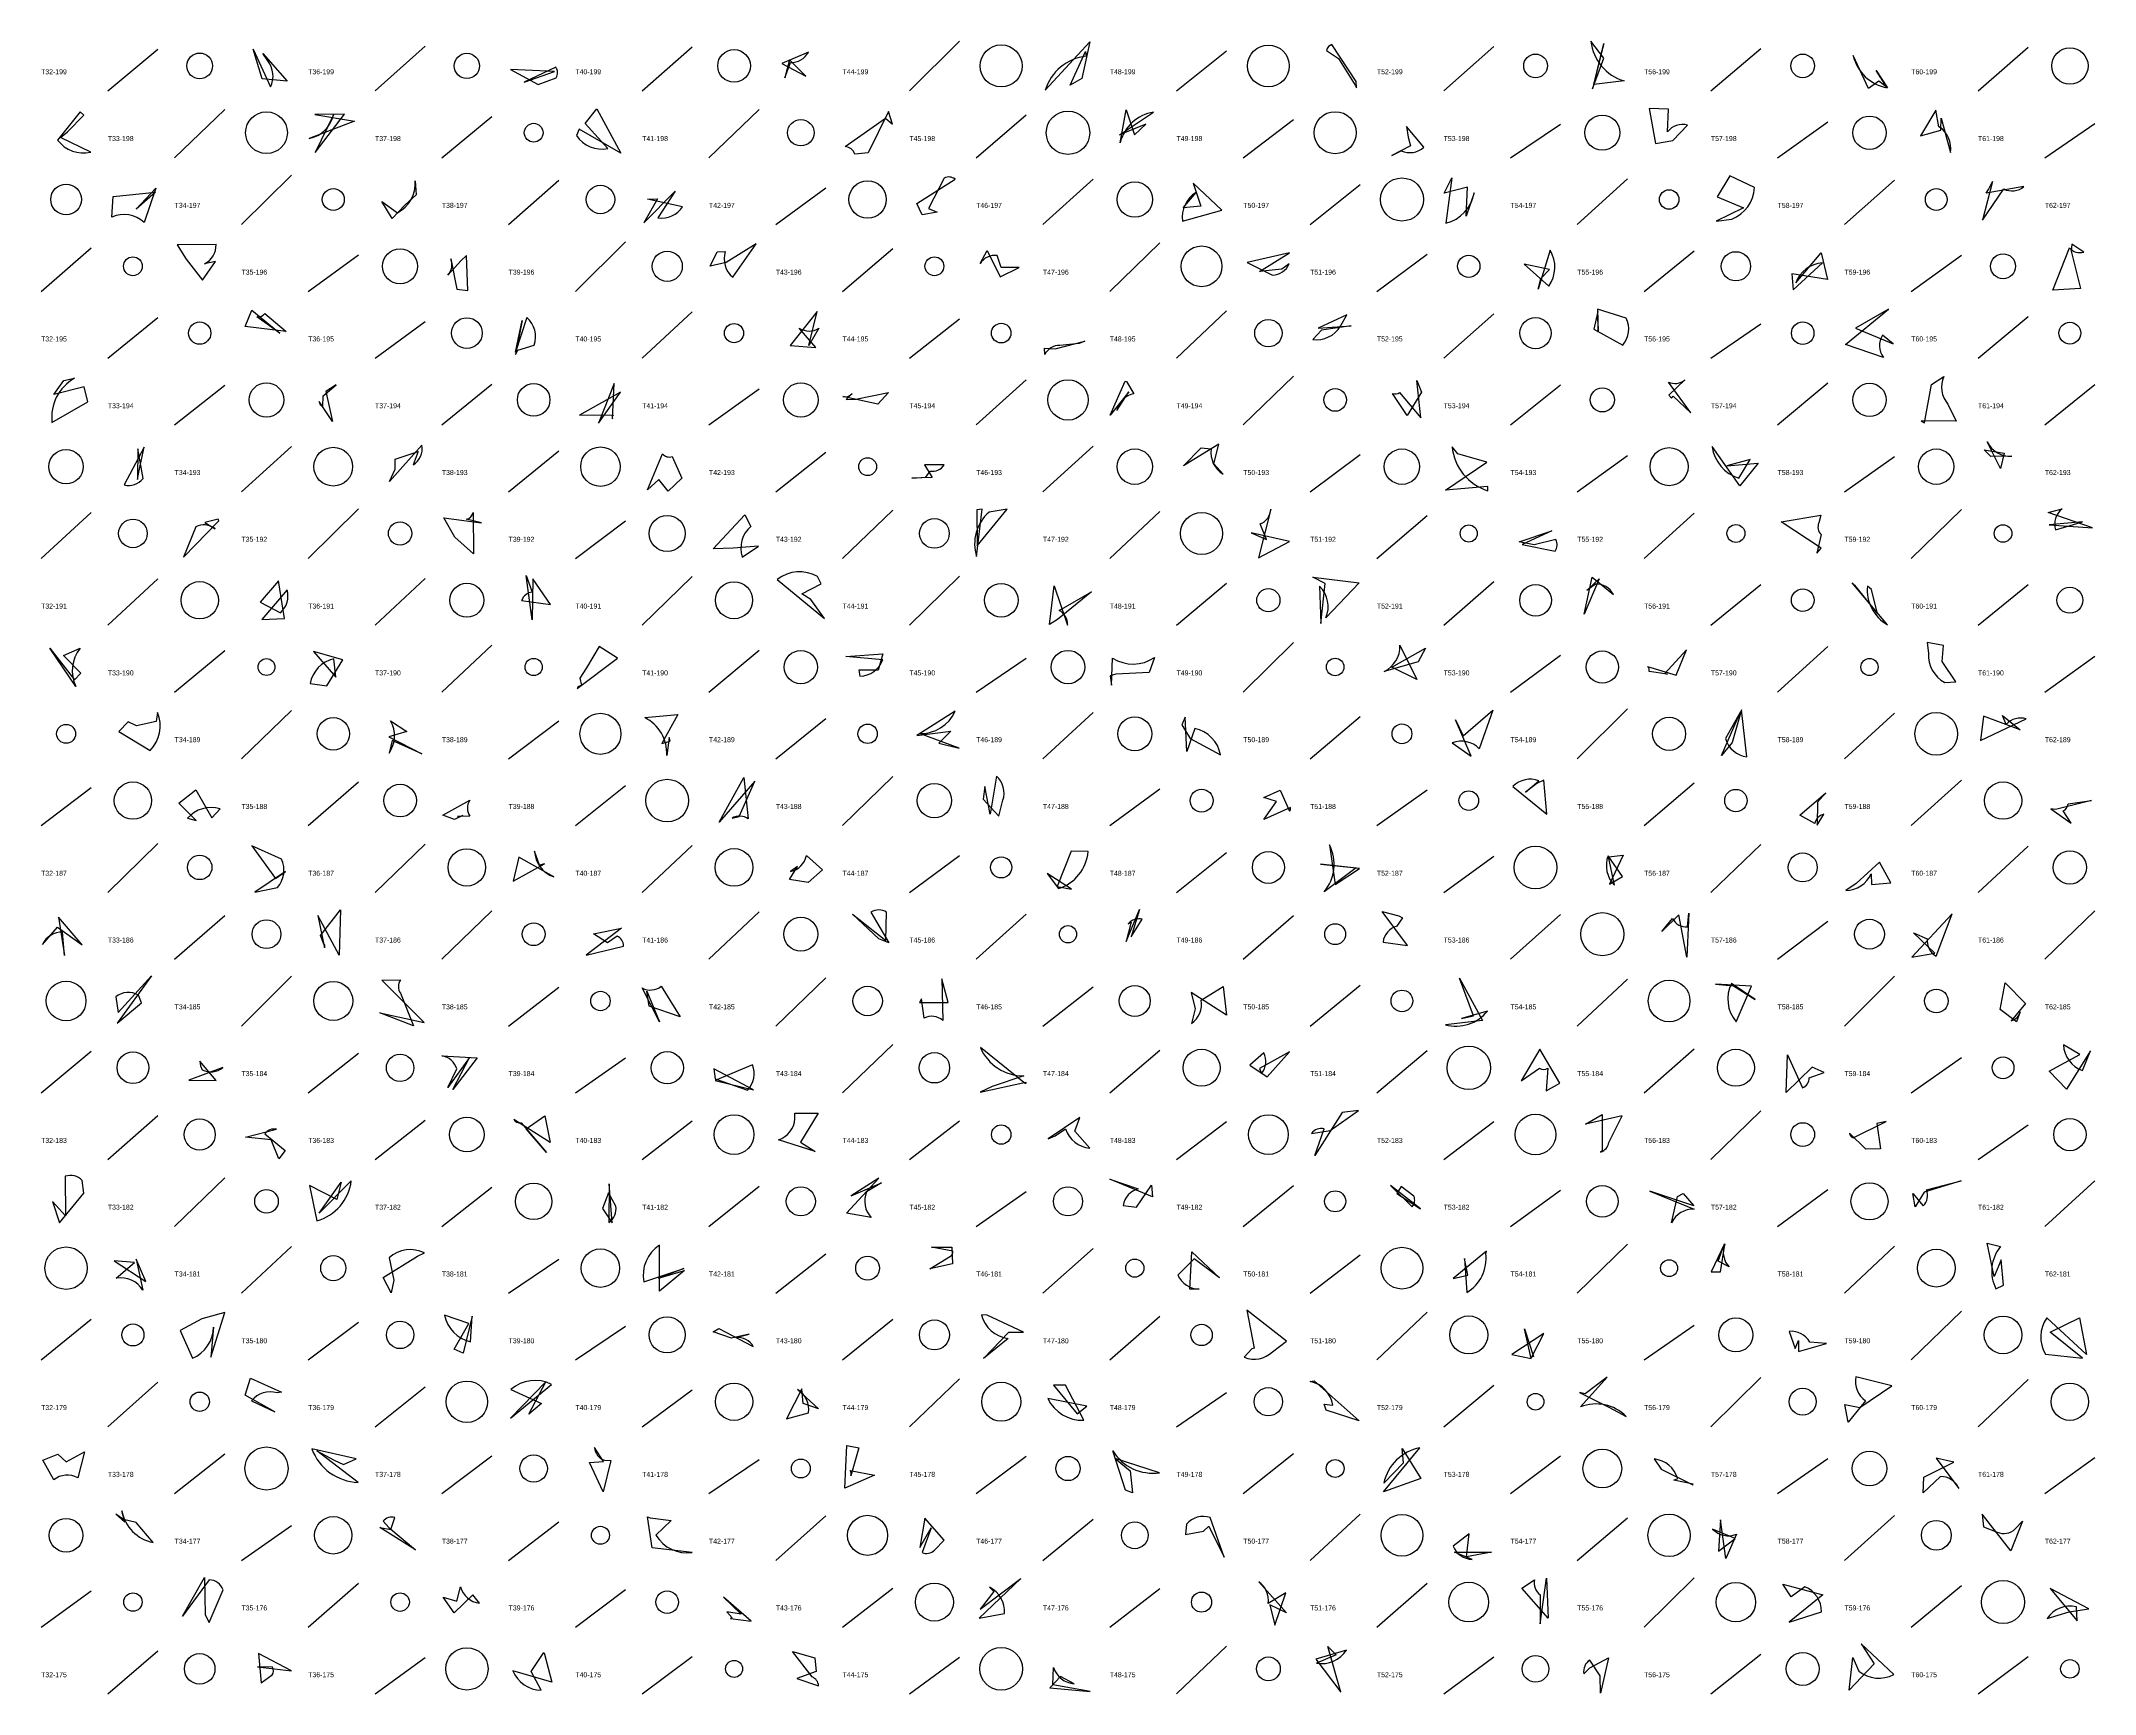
# Model space of a CAD drawing. Header units: millimetres. Extents: x -1 to 9990, y 0 to 15990.
# Drawn here: x 1280 to 2510, y 7000 to 7990 of the extents above; entities that cross this region are included whole.
import ezdxf

# ---------------------------------------------------------------- set-up
doc = ezdxf.new("R2010")
doc.units = ezdxf.units.MM
doc.layers.add('TEXT', color=3, linetype='Continuous')
doc.layers.add('WALL', color=1, linetype='Continuous')

msp = doc.modelspace()

# ---------------------------------------------------------------- linework, layer by layer
for points in [[(1412.5, 7967.2), (1407.1, 7985), (1417.3, 7962.4, 0.3), (1415.7, 7978), (1412.8, 7982.4), (1427.3, 7965.8)], [(1728.3, 7978.6), (1725.5, 7967.8), (1728.8, 7977.1, 0.3), (1739.5, 7983.3), (1723.7, 7976.4), (1738, 7968.9)], [(1896.3, 7963.4), (1905.4, 7983.6), (1905.8, 7980.8, 0.3), (1881.4, 7960.4), (1908.1, 7989.5), (1903.3, 7967.4)], [(2067.8, 7961.8), (2067.5, 7965.6), (2053.1, 7987.8, 0.3), (2049.8, 7984.3), (2056.9, 7979.5), (2067, 7963.5)], [(2209.2, 7961.3), (2215.8, 7979.6), (2208.2, 7989.8, 0.3), (2228, 7966), (2209.9, 7963.9), (2215.9, 7988.4)], [(1561.2, 7972.9), (1577.7, 7963.8), (1588.5, 7967.8, 0.3), (1588.2, 7974.3), (1569.4, 7965.3), (1587.5, 7971.7)], [(2380.5, 7965.9), (2374.5, 7961.4), (2365.2, 7981.3, 0.3), (2385.6, 7961.9), (2378.9, 7972.3), (2385.7, 7961.9)], [(1305.7, 7945.6), (1303.4, 7947.5), (1289.9, 7930.6, 0.3), (1309.7, 7923.4), (1291.6, 7932.2), (1295.8, 7935.5)], [(1444, 7945.9), (1467.7, 7941.9), (1440.6, 7931.6, 0.3), (1455.1, 7945.7), (1444.1, 7923.2), (1461.7, 7946.1)], [(1627.2, 7922.7), (1602.3, 7937.1), (1600.6, 7933.4, 0.3), (1619.5, 7925.5), (1605.8, 7940.5), (1612.9, 7949.3)], [(1787.6, 7947.7), (1775.4, 7922.9), (1767.4, 7922.1, 0.3), (1761.6, 7926.7), (1785.7, 7943.8), (1789.8, 7940.2)], [(1941.6, 7940.2), (1925.8, 7933.8), (1946.2, 7947.3, 0.3), (1926.2, 7928.9), (1929.9, 7948.8), (1934.9, 7933.7)], [(2246.9, 7928.6), (2257.3, 7930.4), (2266, 7939.6, 0.3), (2254, 7935.5), (2254.7, 7949.1), (2243.1, 7949.6)], [(2417.8, 7936.6), (2418, 7943.7), (2423.5, 7923.1, 0.3), (2416.6, 7938.6), (2414.8, 7948.5), (2405.6, 7933.2)], [(2100.1, 7927.2), (2089, 7921.3), (2094.6, 7924.2, 0.3), (2108.1, 7926.3), (2097.8, 7938.7), (2098.7, 7932.3)], [(2299.6, 7890), (2283.2, 7882.1), (2292.5, 7883.3, 0.3), (2306.2, 7902.2), (2291.3, 7909.1), (2283.8, 7896.6)], [(1336.9, 7889.2), (1348.8, 7901.8), (1341.7, 7881.2, 0.3), (1322.4, 7884.5), (1323.1, 7896.9), (1348.6, 7899.4)], [(1490.3, 7883.6), (1484, 7893.9), (1493.4, 7887, 0.3), (1504.1, 7906.1), (1504.7, 7897.8), (1497.8, 7891.6)], [(1641, 7881.1), (1659.7, 7899.9), (1649.4, 7884.1, 0.3), (1664.2, 7890.7), (1643.2, 7895.3), (1649.1, 7895.5)], [(1807.7, 7885.8), (1804.4, 7892.7), (1827.4, 7907.2, 0.3), (1820.9, 7907.8), (1811.5, 7889.7), (1816.7, 7887.4)], [(1974.5, 7891), (1964, 7890), (1971.7, 7899.2, 0.3), (1963.6, 7882), (1987.2, 7888.7), (1969.9, 7904.7)], [(2120.3, 7898.7), (2124.8, 7907.9), (2121.2, 7880.8, 0.3), (2138.3, 7899), (2133.4, 7885.1), (2134.3, 7902.3)], [(2448.6, 7905.7), (2442.7, 7882.6), (2455.4, 7901.3, 0.3), (2467.5, 7902.8), (2444.9, 7898.8), (2446.2, 7900.9)], [(1376.6, 7846.6), (1384.5, 7857.9), (1377.8, 7856.5, 0.3), (1384.8, 7868.1), (1361.5, 7867.9), (1366.9, 7859.3)], [(1534.7, 7861.5), (1531.5, 7858.4), (1523.5, 7849.7, 0.3), (1525.4, 7859.4), (1529, 7841.4), (1535.6, 7840.6)], [(1680.7, 7855), (1684.9, 7863.7), (1689.7, 7863.8, 0.3), (1694.2, 7848.4), (1708.2, 7868.4), (1690.2, 7857.3)], [(1865.7, 7854.3), (1854.9, 7854.3), (1852.5, 7861.4, 0.3), (1842.4, 7856.6), (1846.6, 7864.4), (1854.3, 7848.7)], [(2027.6, 7863.1), (2002.3, 7857.2), (2017.5, 7849.7, 0.3), (2027.4, 7856.5), (2023, 7853.2), (2009.6, 7851.8)], [(2183.3, 7853.1), (2168.2, 7856.2), (2182.9, 7843, 0.3), (2183.7, 7864.7), (2176.5, 7841.3), (2178.1, 7847.6)], [(2328.4, 7850.5), (2329.3, 7841), (2346.8, 7857, 0.3), (2330.8, 7845), (2346.1, 7863), (2349.8, 7847.1)], [(2501.4, 7841.7), (2484.7, 7840.8), (2494.8, 7866.1, 0.3), (2503.3, 7863.5), (2496.1, 7868.2), (2495.7, 7864)], [(1406.3, 7828.7), (1422.9, 7814.9), (1409.3, 7824.7, 0.3), (1414, 7826.8), (1426.7, 7815.9), (1402.3, 7819)], [(1564.2, 7802.1), (1565.5, 7804.8), (1575.3, 7807.8, 0.3), (1571, 7824.3), (1564.1, 7803.6), (1568.1, 7822.6)], [(1728.6, 7807.6), (1743.9, 7806.4), (1734.1, 7818, 0.3), (1745.8, 7817.9), (1739.7, 7807.6), (1744.8, 7828)], [(2064.6, 7819.3), (2046.9, 7816.7), (2041.6, 7811.2, 0.3), (2058.2, 7819.1), (2062, 7825.9), (2044.8, 7818)], [(2212.4, 7827.9), (2209.9, 7817.3), (2227.2, 7807.8, 0.3), (2229.3, 7823.9), (2212.1, 7829.4), (2212.5, 7815.5)], [(2366.6, 7818), (2389.1, 7808.6), (2382.7, 7813.8, 0.3), (2383.3, 7800.4), (2360.7, 7808.1), (2386.4, 7829.3)], [(1905, 7810.2), (1901.6, 7808.7), (1890.1, 7807.6, 0.3), (1881.1, 7802.1), (1881, 7805.9), (1887.3, 7805.6)], [(1287.6, 7778.3), (1293.7, 7786.7), (1300.1, 7788, 0.3), (1286.5, 7761.4), (1308.1, 7773.8), (1305.8, 7782.9)], [(1929.3, 7786.2), (1930, 7786), (1934.5, 7778.7, 0.3), (1924.2, 7768.6), (1931.5, 7779.9), (1920.2, 7765.8)], [(2106.8, 7779.7), (2098.2, 7765.6), (2089.4, 7778.9, 0.3), (2093.6, 7779.5), (2106.3, 7764.3), (2104, 7786.6)], [(2257.4, 7777.2), (2268, 7767.2), (2254.6, 7785.7, 0.3), (2264.4, 7787), (2254.9, 7777.8), (2256.5, 7776)], [(2408, 7761.3), (2412.1, 7784.3), (2419.5, 7789, 0.3), (2422, 7772.5), (2427, 7762.3), (2406, 7762.5)], [(1450.5, 7780.1), (1454.6, 7762), (1446.6, 7774.1, 0.3), (1448.7, 7771.1), (1449, 7777.5), (1456.7, 7784.1)], [(1627.1, 7779.6), (1602.4, 7765.9), (1622.6, 7766, 0.3), (1622.2, 7763.7), (1623.2, 7784.9), (1613.8, 7761)], [(1787.5, 7779.4), (1781.1, 7772.4), (1760.1, 7777, 0.3), (1765.8, 7778.8), (1762.2, 7775.2), (1767.9, 7775.4)], [(2455.7, 7743.1), (2453.5, 7734), (2445.5, 7749.8, 0.3), (2460.2, 7741.3), (2447.6, 7741.1), (2443.6, 7745)], [(1338.7, 7732.8), (1341.7, 7746.7), (1329.7, 7724.1, 0.3), (1341.1, 7727.9), (1337.9, 7745.6), (1337.8, 7727.4)], [(1492, 7739.5), (1505.9, 7744), (1502.9, 7736, 0.3), (1508.1, 7747.8), (1488.6, 7726.2), (1492, 7733.5)], [(1650, 7727.4), (1643.2, 7721.2), (1652.1, 7742.7, 0.3), (1658, 7741), (1663.7, 7728.2), (1655.5, 7720.3)], [(1964.2, 7735.5), (1974.7, 7746.2), (1980.7, 7745.6, 0.3), (1987.9, 7730.5), (1982.4, 7736.6), (1985.3, 7748.5)], [(2145.8, 7737.7), (2128.5, 7742.6), (2125, 7746.9, 0.3), (2146.4, 7720.6), (2146.4, 7723.2), (2121.1, 7721)], [(2308.4, 7737.1), (2297.4, 7723.5), (2280.8, 7747, 0.3), (2296.8, 7728.2), (2303.5, 7739.3), (2289.6, 7735.4)], [(1801.4, 7728.1), (1809.8, 7728.8), (1812.4, 7732.4, 0.3), (1820.8, 7736), (1809, 7736.1), (1813.7, 7728.6)], [(1386.1, 7703.6), (1378.1, 7701.6), (1384.2, 7697.8, 0.3), (1372.6, 7698.9), (1365.3, 7680.7), (1386.5, 7702.6)], [(1521.3, 7704.4), (1543.8, 7701.4), (1534.6, 7703.5, 0.3), (1538.8, 7707.6), (1538.9, 7682.8), (1527.7, 7692.8)], [(1682.5, 7685.7), (1701.5, 7706.2), (1705, 7699.2, 0.3), (1699.9, 7680.8), (1709.7, 7687.3), (1694.5, 7686.2)], [(1840.6, 7687.6), (1858.6, 7709.6), (1847.7, 7707.8, 0.3), (1840.3, 7681.2), (1843.6, 7709.5), (1840.4, 7709.2)], [(2004.7, 7695.3), (2013.9, 7691.4), (2010.1, 7700.7, 0.3), (2016.4, 7709.6), (2009.1, 7680.3), (2027.6, 7690.2)], [(2322.1, 7702), (2345.8, 7705.9), (2344.6, 7701.4, 0.3), (2346.1, 7694.3), (2343.4, 7683.2), (2346.1, 7686.1)], [(2508.5, 7698.3), (2482, 7707.5), (2490.3, 7709.8, 0.3), (2486.4, 7697.1), (2502.6, 7702), (2482.5, 7700.2)], [(2184.8, 7696.5), (2166.9, 7688.4), (2186.7, 7684.3, 0.3), (2187.1, 7691.3), (2174.1, 7688.1), (2165.1, 7689.9)], [(1422.1, 7666.7), (1411.2, 7653.9), (1423.3, 7647.5, 0.3), (1427.3, 7661.2), (1412.3, 7643.4), (1425.8, 7644.1)], [(1574.2, 7643.3), (1570.6, 7669.9), (1574.2, 7659.9, 0.3), (1567.8, 7654.8), (1585.1, 7652.4), (1574.5, 7667.9)], [(1735.5, 7658.9), (1747.1, 7664.8), (1745, 7669.2, 0.3), (1720.9, 7667.5), (1749.1, 7644), (1740.9, 7655.5)], [(1883.9, 7640.5), (1886.8, 7663.6), (1894.7, 7640.1, 0.3), (1889.7, 7648.9), (1909, 7660.1), (1888.7, 7643.5)], [(2041.6, 7668.8), (2069.4, 7665.5), (2049.5, 7644.4, 0.3), (2045.7, 7663.4), (2046.4, 7641), (2049.1, 7665)], [(2204.2, 7646.7), (2209, 7668.8), (2221.6, 7658.5, 0.3), (2210.9, 7664.6), (2205.7, 7660.9), (2213.1, 7667.9)], [(2379.8, 7646.9), (2376.2, 7661.5), (2373.8, 7663.5, 0.3), (2385.8, 7640.3), (2364.6, 7665.4), (2366, 7664)], [(1303.8, 7611.4), (1293.5, 7621.9), (1303.5, 7626.2, 0.3), (1300.9, 7603.4), (1285.2, 7626.3), (1300.1, 7607.3)], [(1606.6, 7614.5), (1602.6, 7608.3), (1603.6, 7603.9, 0.3), (1601, 7602.2), (1625.2, 7620.3), (1614.3, 7627.2)], [(2109.1, 7626.3), (2104.7, 7618.1), (2084.3, 7612.4, 0.3), (2093.8, 7628), (2104, 7607.6), (2088.9, 7614.9)], [(2419.4, 7627.8), (2409.5, 7629.6), (2410.3, 7623.2, 0.3), (2420.1, 7605.8), (2426.7, 7606.1), (2418.6, 7618.4)], [(1443.2, 7624.3), (1456.6, 7609), (1455.3, 7620, 0.3), (1441.1, 7605.1), (1451.2, 7603.7), (1460.8, 7619.3)], [(1781.3, 7613.1), (1769.7, 7613.2), (1770.4, 7609.5, 0.3), (1784.1, 7619.3), (1762, 7621.4), (1784.2, 7622.9)], [(1920.2, 7609.8), (1921.1, 7604.2), (1921.7, 7620.4, 0.3), (1946.8, 7620.7), (1943.7, 7611.8), (1923.7, 7610.8)], [(2252.5, 7611.1), (2254.1, 7610.7), (2243, 7612.3, 0.3), (2242, 7615.4), (2259.3, 7610.2), (2265.4, 7625.3)], [(2286.4, 7562.1), (2297.8, 7588.1), (2288.7, 7572.1, 0.3), (2301.6, 7561.2), (2298.4, 7589.4), (2292.8, 7569.8)], [(1332.1, 7582.2), (1326.6, 7576.4), (1345.3, 7565, 0.3), (1349.8, 7587.7), (1348.9, 7582.3), (1337.2, 7579.8)], [(1508.1, 7563.1), (1490.3, 7571.1), (1488.4, 7563.5, 0.3), (1489.2, 7582.7), (1499.1, 7576.3), (1488.2, 7573.1)], [(1656.8, 7570.7), (1656.1, 7572.7), (1654.7, 7562.1, 0.3), (1641.5, 7584.7), (1661.4, 7586.6), (1651.7, 7569.3)], [(1817.6, 7569.5), (1829.9, 7566.5), (1806, 7575.1, 0.3), (1827.4, 7588.5), (1804.4, 7574), (1824.9, 7576.5)], [(1963.1, 7580.3), (1968.2, 7572.2), (1986.4, 7562.4, 0.3), (1970.9, 7578.2), (1966.2, 7564.5), (1965.1, 7585)], [(2131.7, 7573.7), (2149.4, 7589.1), (2141.3, 7566.1, 0.3), (2125.1, 7569.6), (2136.4, 7561.7), (2127.1, 7583.4)], [(2443.3, 7585.5), (2441.4, 7571), (2468.9, 7583.9, 0.3), (2456.9, 7580.6), (2454.6, 7585.9), (2465.2, 7577.3)], [(1372.6, 7541.5), (1382.2, 7524.6), (1387.2, 7530, 0.3), (1367.7, 7524.4), (1372.9, 7523.1), (1362.5, 7533.4)], [(1686.1, 7522), (1700.9, 7548.9), (1703.5, 7524, 0.3), (1693.8, 7524.4), (1698, 7525.4), (1707.4, 7546.6)], [(1844.2, 7535.9), (1853.6, 7525.7), (1856, 7535.2, 0.3), (1852.2, 7549.6), (1848.3, 7526.8), (1845.2, 7543.4)], [(2012.2, 7536.8), (2022, 7541.2), (2027.6, 7528.6, 0.3), (2028.2, 7530.9), (2012.2, 7523.6), (2019.8, 7534.5)], [(2175.7, 7545.3), (2168.9, 7540.1), (2177, 7546.8, 0.3), (2161.4, 7543.5), (2181.8, 7526.9), (2180, 7547.2)], [(1527.6, 7523.7), (1520.6, 7526.3), (1536.7, 7535.3, 0.3), (1536.8, 7525.6), (1529.4, 7525.4), (1532.6, 7526)], [(2343.8, 7534.1), (2343.7, 7520.2), (2347.6, 7526.8, 0.3), (2342.2, 7521.2), (2333.3, 7526.2), (2348.9, 7539.7)], [(2483.6, 7530), (2495.8, 7521.5), (2490.9, 7528.9, 0.3), (2493.9, 7533), (2507.9, 7535.1), (2486.4, 7529.6)], [(1426.4, 7492.5), (1408, 7480.1), (1421.5, 7483, 0.3), (1424, 7500), (1406.2, 7508), (1420.3, 7488.4)], [(1581.5, 7497.2), (1578.5, 7496.4), (1575.5, 7504.8, 0.3), (1587, 7489.3), (1566.2, 7501.1), (1562.7, 7486.8)], [(1897, 7481.9), (1882.5, 7491.4), (1889.3, 7482.3, 0.3), (1907.1, 7504.5), (1896.9, 7504.8), (1888.6, 7483.5)], [(2046.2, 7496.9), (2067.5, 7494.7), (2048.4, 7480.4, 0.3), (2051.6, 7508.5), (2055, 7484.7), (2069.5, 7494.4)], [(1728.3, 7487.7), (1733, 7495.5), (1728.9, 7492.6, 0.3), (1738.3, 7502.1), (1748, 7493.5), (1739.4, 7486)], [(2219.2, 7485), (2227, 7489.5), (2218.5, 7502, 0.3), (2222.3, 7484.3), (2218.6, 7501.3), (2227.5, 7502.4)], [(2380.9, 7498.2), (2367, 7485.3), (2360.9, 7481.2, 0.3), (2375.9, 7491.2), (2376.1, 7484.7), (2387.7, 7485.8)], [(1458.5, 7442.4), (1445.8, 7466.1), (1449.8, 7446.9, 0.3), (1449.1, 7449.7), (1447.3, 7454.3), (1459.4, 7469.5)], [(1766, 7467), (1785.9, 7451.3), (1786.4, 7468.1, 0.3), (1777, 7468.2), (1787.8, 7449.8), (1781.7, 7452.2)], [(1937.8, 7469.8), (1932.9, 7453.4), (1939.5, 7463.9, 0.3), (1931.1, 7461.2), (1932.8, 7462.2), (1929.9, 7450.6)], [(2093.2, 7466), (2095.3, 7464.7), (2091.8, 7459.7, 0.3), (2083.7, 7450.3), (2098.4, 7448.2), (2083.1, 7468.5)], [(2260.9, 7466.6), (2250.7, 7456.6), (2257, 7464.3, 0.3), (2266, 7459.4), (2266.9, 7467.5), (2265.6, 7441.2)], [(2414.2, 7443.7), (2401.4, 7455.9), (2409.6, 7452.3, 0.3), (2415, 7441.8), (2424.6, 7467.1), (2400.4, 7441.3)], [(1290.4, 7465.1), (1294, 7442.3), (1292.9, 7456.2, 0.3), (1280.8, 7448.8), (1289.9, 7459.2), (1304.6, 7448.7)], [(1627.7, 7458.7), (1606.4, 7442.5), (1628.8, 7447.9, 0.3), (1625, 7453.8), (1619.2, 7449.8), (1610.9, 7455.2)], [(1325.6, 7401.7), (1340.2, 7413.8), (1338.3, 7418.5, 0.3), (1324.7, 7417.5), (1326.2, 7408.2), (1346.1, 7430)], [(1509.4, 7402.2), (1484, 7427.4), (1495.2, 7427.7, 0.3), (1495.2, 7419.6), (1503, 7400.1), (1482.8, 7407.9)], [(1642.8, 7420.8), (1650.3, 7402.5), (1640, 7422.8, 0.3), (1651.4, 7423.8), (1662.7, 7405.5), (1644.1, 7411.8)], [(1823.3, 7414), (1819.4, 7428.3), (1820, 7403.3, 0.3), (1808.8, 7404.8), (1807.2, 7416.2), (1806, 7414.1)], [(1968.7, 7420.1), (1971.1, 7410.3), (1969, 7401.6, 0.3), (1974.7, 7415.4), (1987.9, 7423.6), (1989.9, 7406.6)], [(2129.5, 7428.6), (2143.2, 7403.4), (2121, 7400.8, 0.3), (2146.3, 7409), (2130.7, 7404.5), (2137.9, 7406.2)], [(2293.6, 7424.1), (2306.5, 7415.9), (2292.3, 7425.5, 0.3), (2295.1, 7402.6), (2304.4, 7423.8), (2282.8, 7425.1)], [(2456.2, 7425.8), (2468.4, 7413.4), (2459.8, 7403.2, 0.3), (2465.3, 7408.6), (2463, 7402.6), (2453.2, 7409.8)], [(1536.5, 7381.2), (1523.5, 7363.1), (1528.9, 7374.3, 0.3), (1520.1, 7382.1), (1541.1, 7380.9), (1526.5, 7362)], [(1869.7, 7366.3), (1869.5, 7365.3), (1842.5, 7387.1, 0.3), (1868.6, 7370.1), (1849.5, 7363.7), (1842.4, 7360.4)], [(2027.7, 7384.6), (2009.6, 7374.5), (2010.9, 7371.5, 0.3), (2012.2, 7384), (2003.8, 7376.5), (2014.3, 7369.5)], [(2177.6, 7386.1), (2166.4, 7367.2), (2177.4, 7374.7, 0.3), (2182.4, 7374.8), (2181.4, 7361.2), (2189.5, 7365.7)], [(2325, 7360.1), (2325.9, 7382.7), (2334.9, 7363, 0.3), (2338.9, 7369), (2347.8, 7372.2), (2340.7, 7375.3)], [(2482.5, 7373), (2501, 7383), (2491.1, 7388.7, 0.3), (2502.5, 7373.3), (2507.3, 7385.2), (2492.9, 7362.1)], [(1375.1, 7378.9), (1375.5, 7376.1), (1376.5, 7373.8, 0.3), (1388.9, 7375.1), (1368.4, 7367.5), (1384.8, 7367.4)], [(1682.9, 7374.4), (1683.7, 7368.3), (1703.1, 7361.6, 0.3), (1706, 7376.7), (1683.6, 7367.3), (1706.7, 7361.7)], [(1581.7, 7346.2), (1584.8, 7330.2), (1563.1, 7344, 0.3), (1567.5, 7342), (1582.7, 7324.2), (1570.5, 7338.4)], [(1734.8, 7330.5), (1743.5, 7324.8), (1721.6, 7331.8, 0.3), (1731.5, 7344.5), (1731.4, 7347.8), (1745.3, 7347.8)], [(1883.2, 7332.4), (1887.4, 7334.2), (1893.6, 7338.4, 0.3), (1908, 7326.8), (1899.1, 7337.1), (1902, 7345.3)], [(2059.2, 7348.3), (2042.8, 7322.5), (2048.4, 7338.4, 0.3), (2040.8, 7335.7), (2052.1, 7337.5), (2069, 7349.4)], [(2214.9, 7347.1), (2214.9, 7325.3), (2214, 7324.5, 0.3), (2218.8, 7330.3), (2226.8, 7346.3), (2204.9, 7341.3)], [(1417.7, 7331.9), (1402.5, 7333.4), (1420.9, 7338.2, 0.3), (1414.1, 7335.5), (1426.2, 7325.5), (1422.3, 7320.5)], [(2381.5, 7326.4), (2372.8, 7326.2), (2363.1, 7335.8, 0.3), (2365.3, 7333), (2384.9, 7342.8), (2379.4, 7341.6)], [(1291.1, 7282.2), (1305.7, 7299.9), (1304.6, 7307.5, 0.3), (1294.5, 7310), (1294.6, 7286.3), (1286.9, 7295)], [(1457.1, 7296.1), (1440.7, 7304.5), (1445.1, 7283.3, 0.3), (1465.8, 7307.2), (1446.5, 7288), (1459.8, 7306.4)], [(1765.1, 7298.3), (1783.4, 7306), (1774.4, 7300.7, 0.3), (1777.2, 7285.3), (1762.3, 7288), (1781.8, 7308.9)], [(1945.7, 7297.7), (1920.1, 7308.3), (1937.1, 7302.4, 0.3), (1928, 7292.5), (1936, 7291.6), (1945, 7304.7)], [(2402.3, 7291.8), (2401, 7299.7), (2407.2, 7292.3, 0.3), (2409.2, 7301.8), (2429.8, 7307.3), (2407.7, 7300.6)], [(1622, 7282.2), (1620.3, 7305.4), (1620, 7282.4, 0.3), (1624.2, 7292.2), (1619.9, 7300.2), (1616.3, 7290.7)], [(2106.2, 7290.5), (2088.2, 7304.5), (2101.2, 7291.8, 0.3), (2102.1, 7298.2), (2094.6, 7303.9), (2092, 7299.7)], [(2269.8, 7292.3), (2243.5, 7301.1), (2269.9, 7290.3, 0.3), (2256.5, 7282.2), (2260.1, 7298), (2263.5, 7299.7)], [(2280.2, 7252.7), (2285.7, 7252.7), (2288.4, 7269.2, 0.3), (2291, 7255.7), (2284.3, 7259.1), (2288.2, 7269.6)], [(2449.7, 7249.9), (2445.4, 7269.9), (2453.5, 7268, 0.3), (2450.7, 7242.6), (2455.2, 7244.9), (2453.8, 7260)], [(1342.8, 7247), (1337, 7260.3), (1341, 7241.8, 0.3), (1325, 7249), (1336, 7258.3), (1323.7, 7259.4)], [(1484.9, 7249.3), (1505.5, 7262.1), (1509.6, 7264.2, 0.3), (1488.4, 7261.2), (1491.3, 7247.8), (1489.7, 7240.3)], [(1665.4, 7253.5), (1650.3, 7241.3), (1650.3, 7268.8, 0.3), (1640.9, 7246.7), (1664.9, 7254.8), (1649.7, 7249)], [(1825.9, 7257.6), (1812.3, 7254.5), (1824.7, 7262.2, 0.3), (1826.1, 7265.1), (1813.3, 7267.6), (1825.5, 7267.6)], [(1985.7, 7249.2), (1970.5, 7260.6), (1960.8, 7250.8, 0.3), (1973.6, 7242.5), (1968, 7242.4), (1969.1, 7264.8)], [(2134.4, 7250.7), (2132.4, 7260.7), (2133.8, 7240.4, 0.3), (2145.2, 7263.7), (2145.6, 7265.2), (2125.7, 7248.7)], [(1376.3, 7224.7), (1363.3, 7217.7), (1370.6, 7201, 0.3), (1383.3, 7219.7), (1381.7, 7201.6), (1390, 7228.5)], [(1527.4, 7206.5), (1536.1, 7221.8), (1521.7, 7226.9, 0.3), (1537.1, 7210.9), (1538.1, 7226.3), (1532.7, 7204)], [(1868.4, 7216.6), (1846.5, 7226.9), (1843.1, 7227.1, 0.3), (1859.2, 7212.8), (1844.3, 7200.8), (1859.6, 7216.7)], [(2006.5, 7207), (2005, 7206.6), (2000.6, 7201.6, 0.3), (2017.4, 7204.9), (2025.9, 7211.2), (2002, 7229.9)], [(2500.7, 7225.3), (2504.9, 7203.2), (2481.2, 7225.2, 0.3), (2480.4, 7203.5), (2502.5, 7201), (2483.1, 7216.7)], [(1682.4, 7216.8), (1685.8, 7218.8), (1706.5, 7208.1, 0.3), (1696, 7213.4), (1704.1, 7215.4), (1693.5, 7213.1)], [(2172.4, 7200.8), (2168.3, 7218.6), (2173.7, 7202.1, 0.3), (2172.5, 7201.5), (2179.9, 7215.8), (2160.9, 7203.3)], [(2332.5, 7205), (2349.2, 7209.8), (2339.2, 7210.7, 0.3), (2326.9, 7217.1), (2330.4, 7206.9), (2332.5, 7211.6)], [(1405.5, 7189.2), (1423.9, 7180.7), (1421.3, 7180.3, 0.3), (1406.1, 7175.6), (1419.9, 7168.9), (1402.2, 7179)], [(1582.3, 7187), (1561.2, 7165.2), (1585.7, 7185.4, 0.3), (1561.4, 7182.4), (1579.6, 7173.9), (1572.1, 7167.6)], [(1900.4, 7167.7), (1906.2, 7172.4), (1882.9, 7176.9, 0.3), (1904.5, 7163.9), (1893.5, 7185), (1886.3, 7185)], [(2049.6, 7170), (2048.5, 7173.6), (2053.7, 7172.9, 0.3), (2040.1, 7187.2), (2042.4, 7187.6), (2069.4, 7163.5)], [(2201.4, 7180.5), (2218.9, 7171.8), (2229.2, 7166.2, 0.3), (2202, 7171.9), (2217.8, 7189.7), (2204.7, 7179.7)], [(2369.2, 7171.5), (2388.3, 7184.6), (2366.8, 7189.9, 0.3), (2372.7, 7175.6), (2362.2, 7162.7), (2360.2, 7173.3)], [(1735.5, 7182.7), (1726.5, 7164.7), (1739.6, 7168.3, 0.3), (1733, 7182.3), (1745.6, 7170.7), (1736.3, 7173.9)], [(1461.2, 7137.5), (1468.7, 7140.7), (1442.1, 7146.7, 0.3), (1469.9, 7126.6), (1445.1, 7145.6), (1455.6, 7140)], [(1608.4, 7138.5), (1616.8, 7139.2), (1611.4, 7147.6, 0.3), (1617.4, 7139.9), (1621.2, 7139.7), (1616.7, 7121.1)], [(1762.5, 7148.8), (1769.7, 7147.3), (1764.9, 7130.6, 0.3), (1764.5, 7133.8), (1779.2, 7131.1), (1761.4, 7123.3)], [(2106.3, 7129.1), (2084, 7121.1), (2105.8, 7147.4, 0.3), (2084.1, 7126.3), (2095.9, 7138.4), (2095.1, 7147)], [(1295, 7138.9), (1306.1, 7145), (1302, 7129.5, 0.3), (1287.6, 7128.2), (1281, 7140), (1290.1, 7143.6)], [(1933.7, 7120.5), (1929.4, 7122), (1921.8, 7145.6, 0.3), (1949.8, 7132.5), (1923.2, 7140.9), (1932.3, 7133.7)], [(2269.3, 7125.7), (2257.8, 7128.1), (2260.2, 7129, 0.3), (2246.1, 7140.7), (2250.3, 7134.7), (2269.2, 7125.3)], [(2425.6, 7138.8), (2415, 7141.2), (2428.5, 7123.1, 0.3), (2417.5, 7130.2), (2407.1, 7120.4), (2407.5, 7129.9)], [(1324.7, 7107.6), (1330.1, 7102.8), (1328.3, 7109.6, 0.3), (1347.1, 7090.6), (1337, 7102.7), (1329.4, 7104.4)], [(1482.8, 7099.7), (1489.5, 7098.5), (1491.9, 7105.6, 0.3), (1484.8, 7103.4), (1488.2, 7099.6), (1504.3, 7086.3)], [(1644.7, 7105.4), (1657.4, 7103.9), (1648.2, 7095.1, 0.3), (1670, 7084.7), (1646, 7087.4), (1643.2, 7106)], [(1806.2, 7087.6), (1813.1, 7099.5), (1807.6, 7084.6, 0.3), (1815, 7086.1), (1820.9, 7092), (1809.3, 7105.2)], [(1979.4, 7100.4), (1988.5, 7082), (1980.2, 7105.7, 0.3), (1965.9, 7101.6), (1965.3, 7095.4), (1976.2, 7097.5)], [(2284.5, 7085.4), (2294.6, 7093), (2281, 7098.7, 0.3), (2295.3, 7095.6), (2288.9, 7081.2), (2285.8, 7104.3)], [(2442.4, 7107.7), (2443.3, 7100.1), (2451.4, 7096.9, 0.3), (2462.3, 7098.8), (2466.7, 7103.4), (2459.6, 7085.7)], [(2133.7, 7082.1), (2135.3, 7095.9), (2125.6, 7088.5, 0.3), (2137.1, 7080.6), (2126.5, 7084.8), (2148.7, 7084.9)], [(1378.2, 7047.4), (1380.6, 7042.8), (1389, 7062.3, 0.3), (1380.7, 7068.4), (1364.7, 7046.6), (1377.8, 7069.7)], [(1520.9, 7057.9), (1528.9, 7055.5), (1531.2, 7064.2, 0.3), (1542.5, 7054.3), (1538.5, 7059.4), (1527.3, 7048.5)], [(1866.7, 7069.1), (1841.7, 7045.3), (1857, 7048.1, 0.3), (1848, 7063.9), (1850.6, 7061.4), (1842.4, 7050.8)], [(2018.8, 7041.2), (2025.5, 7060.5), (2014.8, 7054.1, 0.3), (2009.2, 7067.1), (2025.9, 7048.6), (2015.9, 7053.3)], [(2182.6, 7045.4), (2166.8, 7063.3), (2174.4, 7068.4, 0.3), (2177.7, 7059.4), (2177.7, 7042), (2181.5, 7069.4)], [(2347.1, 7059.3), (2326.8, 7043), (2346.3, 7049.1, 0.3), (2336.3, 7064.2), (2328, 7058.2), (2323.1, 7065.7)], [(2483.2, 7063.1), (2499.4, 7043.7), (2498.9, 7052.2, 0.3), (2481.3, 7045.2), (2494.6, 7049.1), (2506.4, 7050.9)], [(1699.2, 7047.7), (1690.7, 7049.2), (1693.8, 7045.6, 0.3), (1692.9, 7045.1), (1705.3, 7043.5), (1688.7, 7057.9)], [(1410.2, 7024.2), (1411.9, 7006.6), (1418.4, 7011.4, 0.3), (1418.6, 7016), (1409.6, 7016.2), (1430, 7013.9)], [(1581.4, 7023.9), (1585.9, 7007.1), (1562.6, 7013.9, 0.3), (1579.5, 7002.2), (1573.5, 7013.5), (1581.1, 7024.9)], [(1744.2, 7013.4), (1732.7, 7009.2), (1745.6, 7004.8, 0.3), (1741.7, 7010.2), (1730, 7025.5), (1743.3, 7021.7)], [(2050.7, 7028.4), (2055.5, 7023.5), (2043.9, 7018.4, 0.3), (2061.8, 7026.3), (2043.5, 7020.8), (2058.3, 7001)], [(2362.8, 7002.2), (2365.1, 7021.9), (2368.7, 7013.7, 0.3), (2389.5, 7011.6), (2370, 7029.9), (2377.8, 7018)], [(1908.3, 7001.5), (1886, 7005.5), (1886.4, 7015.8, 0.3), (1898.7, 7006), (1890.6, 7010.4), (1884.1, 7003.6)], [(2213.9, 7000.4), (2213.8, 7010.8), (2207.5, 7020.3, 0.3), (2203.9, 7012), (2207.5, 7015.6), (2218.6, 7021.7)]]:
    msp.add_lwpolyline(points, format="xyb", close=True)
for centre, radius in [((1375, 7975), 7.71), ((1695, 7975), 9.79), ((1855, 7975), 12.6), ((2015, 7975), 12.5), ((2495, 7975), 10.9), ((1535, 7975), 7.56), ((2175, 7975), 7.09), ((2335, 7975), 7.09), ((1415, 7935), 12.5), ((1895, 7935), 13), ((2055, 7935), 12.6), ((1575, 7935), 5.63), ((1735, 7935), 7.91), ((2215, 7935), 10.5), ((2375, 7935), 10), ((1295, 7895), 9.19), ((1455, 7895), 6.58), ((1615, 7895), 8.53), ((1775, 7895), 11.2), ((1935, 7895), 10.6), ((2095, 7895), 12.9), ((2255, 7895), 5.84), ((2415, 7895), 6.52), ((1335, 7855), 5.64), ((1495, 7855), 10.5), ((1655, 7855), 9.03), ((1815, 7855), 5.65), ((1975, 7855), 12.2), ((2135, 7855), 6.68), ((2295, 7855), 8.75), ((2455, 7855), 7.47), ((1535, 7815), 9.19), ((2015, 7815), 8.2), ((2175, 7815), 9.34), ((1375, 7815), 6.69), ((1695, 7815), 5.74), ((1855, 7815), 5.86), ((2335, 7815), 6.75), ((2495, 7815), 6.55), ((1895, 7775), 12.1), ((1415, 7775), 10.3), ((1575, 7775), 9.75), ((1735, 7775), 10.3), ((2055, 7775), 6.82), ((2215, 7775), 7.22), ((2375, 7775), 10), ((1295, 7735), 10.3), ((1455, 7735), 11.6), ((1615, 7735), 11.8), ((1775, 7735), 5.33), ((1935, 7735), 10.6), ((2095, 7735), 10.6), ((2255, 7735), 11.4), ((2415, 7735), 10.6), ((1335, 7695), 8.57), ((1495, 7695), 6.98), ((1655, 7695), 10.8), ((1815, 7695), 8.88), ((1975, 7695), 12.6), ((2135, 7695), 5.14), ((2295, 7695), 5.36), ((2455, 7695), 5.26), ((1375, 7655), 11.2), ((1535, 7655), 10.2), ((1695, 7655), 11.1), ((1855, 7655), 10.1), ((2175, 7655), 9.46), ((2015, 7655), 6.96), ((2335, 7655), 6.77), ((2495, 7655), 7.78), ((1415, 7615), 5.05), ((1575, 7615), 5.15), ((1735, 7615), 9.98), ((1895, 7615), 9.99), ((2055, 7615), 5.25), ((2215, 7615), 9.63), ((2375, 7615), 5.16), ((1295, 7575), 5.68), ((1455, 7575), 9.72), ((1615, 7575), 12.3), ((1775, 7575), 5.81), ((1935, 7575), 10.2), ((2095, 7575), 5.92), ((2255, 7575), 9.89), ((2415, 7575), 12.8), ((1335, 7535), 11.2), ((1495, 7535), 9.8), ((1655, 7535), 12.8), ((1815, 7535), 10.3), ((1975, 7535), 6.86), ((2135, 7535), 5.86), ((2295, 7535), 6.73), ((2455, 7535), 11.2), ((1535, 7495), 11.2), ((1695, 7495), 11.3), ((2015, 7495), 9.56), ((2175, 7495), 12.8), ((2335, 7495), 8.68), ((2495, 7495), 9.95), ((1375, 7495), 7.33), ((1855, 7495), 6.32), ((2215, 7455), 12.9), ((1415, 7455), 8.61), ((1575, 7455), 6.84), ((1735, 7455), 10.2), ((1895, 7455), 5.19), ((2055, 7455), 6.25), ((2375, 7455), 8.95), ((1295, 7415), 11.9), ((1455, 7415), 11.7), ((1615, 7415), 5.81), ((1775, 7415), 8.83), ((1935, 7415), 9.26), ((2095, 7415), 6.5), ((2255, 7415), 12.5), ((2415, 7415), 7.1), ((1335, 7375), 9.51), ((1495, 7375), 8.21), ((1655, 7375), 9.65), ((1815, 7375), 9.11), ((1975, 7375), 11.1), ((2135, 7375), 13), ((2295, 7375), 11.1), ((2455, 7375), 6.53), ((1375, 7335), 9.33), ((1535, 7335), 10.4), ((1695, 7335), 11.9), ((2015, 7335), 11.9), ((2175, 7335), 12.2), ((2495, 7335), 9.67), ((1855, 7335), 5.82), ((2335, 7335), 7.12), ((1415, 7295), 7.05), ((1575, 7295), 10.9), ((1735, 7295), 8.73), ((1895, 7295), 8.7), ((2055, 7295), 6.3), ((2215, 7295), 9.43), ((2375, 7295), 11.1), ((1295, 7255), 12.7), ((1455, 7255), 7.55), ((1615, 7255), 11.5), ((1775, 7255), 7.14), ((1935, 7255), 5.43), ((2095, 7255), 12.5), ((2255, 7255), 5.07), ((2415, 7255), 11.3), ((1335, 7215), 6.59), ((1495, 7215), 8.2), ((1655, 7215), 10.8), ((1815, 7215), 8.99), ((1975, 7215), 6.42), ((2135, 7215), 11.4), ((2295, 7215), 10.2), ((2455, 7215), 11.3), ((1535, 7175), 12.4), ((1695, 7175), 11.2), ((1855, 7175), 11.7), ((2015, 7175), 8.48), ((2495, 7175), 11.2), ((1375, 7175), 5.78), ((2175, 7175), 5), ((2335, 7175), 8.09), ((1415, 7135), 12.9), ((2215, 7135), 11.6), ((1575, 7135), 8.2), ((1735, 7135), 5.68), ((1895, 7135), 7.26), ((2055, 7135), 5.36), ((2375, 7135), 10.3), ((1295, 7095), 10.1), ((1455, 7095), 11.2), ((1615, 7095), 5.38), ((1775, 7095), 12), ((1935, 7095), 8.01), ((2095, 7095), 12.5), ((2255, 7095), 12.7), ((2415, 7095), 8.92), ((1335, 7055), 5.49), ((1495, 7055), 5.55), ((1655, 7055), 6.76), ((1815, 7055), 11.4), ((1975, 7055), 6.02), ((2135, 7055), 11.9), ((2295, 7055), 11.8), ((2455, 7055), 12.9), ((1375, 7015), 9.15), ((1535, 7015), 12.7), ((1855, 7015), 12.8), ((2335, 7015), 9.86), ((1695, 7015), 5.07), ((2015, 7015), 7.13), ((2175, 7015), 8), ((2495, 7015), 5.54)]:
    msp.add_circle(centre, radius)
at = {"layer": 'WALL'}
for p, q in [((1320, 7960), (1350, 7985.1)), ((1480, 7960), (1510, 7986.9)), ((1640, 7960), (1670, 7986.4)), ((1800, 7960), (1830, 7989.9)), ((1960, 7960), (1990, 7984)), ((2120, 7960), (2150, 7986.7)), ((2280, 7960), (2310, 7985.5)), ((2440, 7960), (2470, 7986.2)), ((1360, 7920), (1390, 7949)), ((1680, 7920), (1710, 7949)), ((1520, 7920), (1550, 7944.8)), ((1840, 7920), (1870, 7945.8)), ((2000, 7920), (2030, 7942.9)), ((2160, 7920), (2190, 7940.2)), ((2320, 7920), (2350, 7941.6)), ((2480, 7920), (2510, 7940.6)), ((1400, 7880), (1430, 7909.6)), ((1560, 7880), (1590, 7906.5)), ((1720, 7880), (1750, 7901.9)), ((1880, 7880), (1910, 7907.2)), ((2040, 7880), (2070, 7903.9)), ((2200, 7880), (2230, 7907.4)), ((2360, 7880), (2390, 7906.6)), ((1280, 7840), (1310, 7866.1)), ((1440, 7840), (1470, 7861.9)), ((1600, 7840), (1630, 7869.7)), ((1760, 7840), (1790, 7865.6)), ((1920, 7840), (1950, 7869)), ((2080, 7840), (2110, 7862.2)), ((2240, 7840), (2270, 7864.2)), ((2400, 7840), (2430, 7861.7)), ((1320, 7800), (1350, 7824.4)), ((1640, 7800), (1670, 7827.7)), ((1800, 7800), (1830, 7823.5)), ((1960, 7800), (1990, 7828.4)), ((2120, 7800), (2150, 7826.6)), ((2440, 7800), (2470, 7825)), ((1480, 7800), (1510, 7822)), ((2280, 7800), (2310, 7820.5)), ((1840, 7760), (1870, 7787.1)), ((2000, 7760), (2030, 7789.2)), ((1360, 7760), (1390, 7783.9)), ((1520, 7760), (1550, 7784.5)), ((1680, 7760), (1710, 7781.6)), ((2160, 7760), (2190, 7784)), ((2320, 7760), (2350, 7785.2)), ((2480, 7760), (2510, 7784.3)), ((1400, 7720), (1430, 7747.1)), ((1560, 7720), (1590, 7744.5)), ((1720, 7720), (1750, 7743.7)), ((1880, 7720), (1910, 7747.3)), ((2040, 7720), (2070, 7742.3)), ((2200, 7720), (2230, 7741.6)), ((2360, 7720), (2390, 7741.1)), ((1280, 7680), (1310, 7707.5)), ((1440, 7680), (1470, 7709.8)), ((1600, 7680), (1630, 7702.6)), ((1760, 7680), (1790, 7708.9)), ((1920, 7680), (1950, 7708.2)), ((2080, 7680), (2110, 7705.8)), ((2240, 7680), (2270, 7707.2)), ((2400, 7680), (2430, 7709.4)), ((1320, 7640), (1350, 7667.8)), ((1480, 7640), (1510, 7668.1)), ((1640, 7640), (1670, 7669.3)), ((1800, 7640), (1830, 7669.5)), ((1960, 7640), (1990, 7665.2)), ((2120, 7640), (2150, 7666.2)), ((2280, 7640), (2310, 7664.4)), ((2440, 7640), (2470, 7664.5)), ((1520, 7600), (1550, 7628.1)), ((2000, 7600), (2030, 7629.7)), ((2320, 7600), (2350, 7627.3)), ((1360, 7600), (1390, 7624.9)), ((1680, 7600), (1710, 7625.2)), ((1840, 7600), (1870, 7620.3)), ((2160, 7600), (2190, 7622.1)), ((2480, 7600), (2510, 7621.6)), ((2200, 7560), (2230, 7590)), ((1400, 7560), (1430, 7589)), ((1560, 7560), (1590, 7582.8)), ((1720, 7560), (1750, 7584.1)), ((1880, 7560), (1910, 7587.8)), ((2040, 7560), (2070, 7585.4)), ((2360, 7560), (2390, 7587.4)), ((1280, 7520), (1310, 7542.9)), ((1440, 7520), (1470, 7546.2)), ((1600, 7520), (1630, 7544.1)), ((1760, 7520), (1790, 7549.4)), ((1920, 7520), (1950, 7542.1)), ((2080, 7520), (2110, 7541.4)), ((2240, 7520), (2270, 7545.6)), ((2400, 7520), (2430, 7547.2)), ((1320, 7480), (1350, 7509.4)), ((1480, 7480), (1510, 7509)), ((1640, 7480), (1670, 7508.2)), ((1960, 7480), (1990, 7503.9)), ((2280, 7480), (2310, 7508.8)), ((2440, 7480), (2470, 7507.8)), ((1800, 7480), (1830, 7502.1)), ((2120, 7480), (2150, 7501.7)), ((1360, 7440), (1390, 7466.2)), ((1520, 7440), (1550, 7468.9)), ((1680, 7440), (1710, 7468.4)), ((1840, 7440), (1870, 7467)), ((2000, 7440), (2030, 7466.2)), ((2160, 7440), (2190, 7466.7)), ((2480, 7440), (2510, 7469)), ((2320, 7440), (2350, 7462.8)), ((1400, 7400), (1430, 7429.8)), ((2360, 7400), (2390, 7429.9)), ((1560, 7400), (1590, 7423.2)), ((1720, 7400), (1750, 7428.9)), ((1880, 7400), (1910, 7423.5)), ((2040, 7400), (2070, 7424.5)), ((2200, 7400), (2230, 7428.1)), ((1280, 7360), (1310, 7384.9)), ((1440, 7360), (1470, 7383.7)), ((1600, 7360), (1630, 7381)), ((1760, 7360), (1790, 7388.9)), ((1920, 7360), (1950, 7385.6)), ((2080, 7360), (2110, 7385.3)), ((2240, 7360), (2270, 7386.3)), ((2400, 7360), (2430, 7381.1)), ((1320, 7320), (1350, 7346.4)), ((1480, 7320), (1510, 7343.7)), ((1640, 7320), (1670, 7343.3)), ((1800, 7320), (1830, 7343.3)), ((2280, 7320), (2310, 7349.2)), ((1960, 7320), (1990, 7342.9)), ((2120, 7320), (2150, 7342.9)), ((2440, 7320), (2470, 7340.8)), ((1360, 7280), (1390, 7309)), ((2480, 7280), (2510, 7307.3)), ((1520, 7280), (1550, 7303.5)), ((1680, 7280), (1710, 7304)), ((1840, 7280), (1870, 7300.8)), ((2000, 7280), (2030, 7304.5)), ((2160, 7280), (2190, 7301.6)), ((2320, 7280), (2350, 7302)), ((2200, 7240), (2230, 7269.4)), ((1400, 7240), (1430, 7267.9)), ((1560, 7240), (1590, 7260.3)), ((1720, 7240), (1750, 7263.5)), ((1880, 7240), (1910, 7266.8)), ((2040, 7240), (2070, 7262.9)), ((2360, 7240), (2390, 7268.1)), ((1280, 7200), (1310, 7224.5)), ((1440, 7200), (1470, 7222.7)), ((1600, 7200), (1630, 7220.2)), ((1760, 7200), (1790, 7224.4)), ((1920, 7200), (1950, 7226.3)), ((2080, 7200), (2110, 7228.7)), ((2240, 7200), (2270, 7220.8)), ((2400, 7200), (2430, 7229.2)), ((1320, 7160), (1350, 7186.8)), ((1480, 7160), (1510, 7184)), ((1800, 7160), (1830, 7188.7)), ((2120, 7160), (2150, 7184.9)), ((2280, 7160), (2310, 7189.6)), ((2440, 7160), (2470, 7188.4)), ((1640, 7160), (1670, 7182.2)), ((1960, 7160), (1990, 7180.5)), ((1360, 7120), (1390, 7143.7)), ((1520, 7120), (1550, 7142.6)), ((1680, 7120), (1710, 7140.3)), ((1840, 7120), (1870, 7142.4)), ((2000, 7120), (2030, 7144)), ((2160, 7120), (2190, 7142.5)), ((2320, 7120), (2350, 7140.9)), ((2480, 7120), (2510, 7141.5)), ((1400, 7080), (1430, 7100.9)), ((1560, 7080), (1590, 7103.1)), ((1720, 7080), (1750, 7106.7)), ((1880, 7080), (1910, 7104.7)), ((2040, 7080), (2070, 7107.7)), ((2200, 7080), (2230, 7105.5)), ((2360, 7080), (2390, 7106.8)), ((1280, 7040), (1310, 7061.7)), ((1440, 7040), (1470, 7066.3)), ((1600, 7040), (1630, 7062.5)), ((1760, 7040), (1790, 7063.3)), ((1920, 7040), (1950, 7063.1)), ((2080, 7040), (2110, 7066.4)), ((2240, 7040), (2270, 7069.5)), ((2400, 7040), (2430, 7065)), ((1320, 7000), (1350, 7025.8)), ((1960, 7000), (1990, 7028.7)), ((2280, 7000), (2310, 7023.8)), ((1480, 7000), (1510, 7021.9)), ((1640, 7000), (1670, 7022.5)), ((1800, 7000), (1830, 7022.1)), ((2120, 7000), (2150, 7022.3)), ((2440, 7000), (2470, 7022.5))]:
    msp.add_line(p, q, dxfattribs=at)

# ---------------------------------------------------------------- texts
at = {"layer": 'TEXT'}
for s, p in [('T32-199', (1280, 7970)), ('T36-199', (1440, 7970)), ('T40-199', (1600, 7970)), ('T44-199', (1760, 7970)), ('T48-199', (1920, 7970)), ('T52-199', (2080, 7970)), ('T56-199', (2240, 7970)), ('T60-199', (2400, 7970)), ('T33-198', (1320, 7930)), ('T37-198', (1480, 7930)), ('T41-198', (1640, 7930)), ('T45-198', (1800, 7930)), ('T49-198', (1960, 7930)), ('T53-198', (2120, 7930)), ('T57-198', (2280, 7930)), ('T61-198', (2440, 7930)), ('T34-197', (1360, 7890)), ('T38-197', (1520, 7890)), ('T42-197', (1680, 7890)), ('T46-197', (1840, 7890)), ('T50-197', (2000, 7890)), ('T54-197', (2160, 7890)), ('T58-197', (2320, 7890)), ('T62-197', (2480, 7890)), ('T35-196', (1400, 7850)), ('T39-196', (1560, 7850)), ('T43-196', (1720, 7850)), ('T47-196', (1880, 7850)), ('T51-196', (2040, 7850)), ('T55-196', (2200, 7850)), ('T59-196', (2360, 7850)), ('T32-195', (1280, 7810)), ('T36-195', (1440, 7810)), ('T40-195', (1600, 7810)), ('T44-195', (1760, 7810)), ('T48-195', (1920, 7810)), ('T52-195', (2080, 7810)), ('T56-195', (2240, 7810)), ('T60-195', (2400, 7810)), ('T33-194', (1320, 7770)), ('T37-194', (1480, 7770)), ('T41-194', (1640, 7770)), ('T45-194', (1800, 7770)), ('T49-194', (1960, 7770)), ('T53-194', (2120, 7770)), ('T57-194', (2280, 7770)), ('T61-194', (2440, 7770)), ('T34-193', (1360, 7730)), ('T38-193', (1520, 7730)), ('T42-193', (1680, 7730)), ('T46-193', (1840, 7730)), ('T50-193', (2000, 7730)), ('T54-193', (2160, 7730)), ('T58-193', (2320, 7730)), ('T62-193', (2480, 7730)), ('T35-192', (1400, 7690)), ('T39-192', (1560, 7690)), ('T43-192', (1720, 7690)), ('T47-192', (1880, 7690)), ('T51-192', (2040, 7690)), ('T55-192', (2200, 7690)), ('T59-192', (2360, 7690)), ('T32-191', (1280, 7650)), ('T36-191', (1440, 7650)), ('T40-191', (1600, 7650)), ('T44-191', (1760, 7650)), ('T48-191', (1920, 7650)), ('T52-191', (2080, 7650)), ('T56-191', (2240, 7650)), ('T60-191', (2400, 7650)), ('T33-190', (1320, 7610)), ('T37-190', (1480, 7610)), ('T41-190', (1640, 7610)), ('T45-190', (1800, 7610)), ('T49-190', (1960, 7610)), ('T53-190', (2120, 7610)), ('T57-190', (2280, 7610)), ('T61-190', (2440, 7610)), ('T34-189', (1360, 7570)), ('T38-189', (1520, 7570)), ('T42-189', (1680, 7570)), ('T46-189', (1840, 7570)), ('T50-189', (2000, 7570)), ('T54-189', (2160, 7570)), ('T58-189', (2320, 7570)), ('T62-189', (2480, 7570)), ('T35-188', (1400, 7530)), ('T39-188', (1560, 7530)), ('T43-188', (1720, 7530)), ('T47-188', (1880, 7530)), ('T51-188', (2040, 7530)), ('T55-188', (2200, 7530)), ('T59-188', (2360, 7530)), ('T32-187', (1280, 7490)), ('T36-187', (1440, 7490)), ('T40-187', (1600, 7490)), ('T44-187', (1760, 7490)), ('T48-187', (1920, 7490)), ('T52-187', (2080, 7490)), ('T56-187', (2240, 7490)), ('T60-187', (2400, 7490)), ('T33-186', (1320, 7450)), ('T37-186', (1480, 7450)), ('T41-186', (1640, 7450)), ('T45-186', (1800, 7450)), ('T49-186', (1960, 7450)), ('T53-186', (2120, 7450)), ('T57-186', (2280, 7450)), ('T61-186', (2440, 7450)), ('T34-185', (1360, 7410)), ('T38-185', (1520, 7410)), ('T42-185', (1680, 7410)), ('T46-185', (1840, 7410)), ('T50-185', (2000, 7410)), ('T54-185', (2160, 7410)), ('T58-185', (2320, 7410)), ('T62-185', (2480, 7410)), ('T35-184', (1400, 7370)), ('T39-184', (1560, 7370)), ('T43-184', (1720, 7370)), ('T47-184', (1880, 7370)), ('T51-184', (2040, 7370)), ('T55-184', (2200, 7370)), ('T59-184', (2360, 7370)), ('T32-183', (1280, 7330)), ('T36-183', (1440, 7330)), ('T40-183', (1600, 7330)), ('T44-183', (1760, 7330)), ('T48-183', (1920, 7330)), ('T52-183', (2080, 7330)), ('T56-183', (2240, 7330)), ('T60-183', (2400, 7330)), ('T33-182', (1320, 7290)), ('T37-182', (1480, 7290)), ('T41-182', (1640, 7290)), ('T45-182', (1800, 7290)), ('T49-182', (1960, 7290)), ('T53-182', (2120, 7290)), ('T57-182', (2280, 7290)), ('T61-182', (2440, 7290)), ('T34-181', (1360, 7250)), ('T38-181', (1520, 7250)), ('T42-181', (1680, 7250)), ('T46-181', (1840, 7250)), ('T50-181', (2000, 7250)), ('T54-181', (2160, 7250)), ('T58-181', (2320, 7250)), ('T62-181', (2480, 7250)), ('T35-180', (1400, 7210)), ('T39-180', (1560, 7210)), ('T43-180', (1720, 7210)), ('T47-180', (1880, 7210)), ('T51-180', (2040, 7210)), ('T55-180', (2200, 7210)), ('T59-180', (2360, 7210)), ('T32-179', (1280, 7170)), ('T36-179', (1440, 7170)), ('T40-179', (1600, 7170)), ('T44-179', (1760, 7170)), ('T48-179', (1920, 7170)), ('T52-179', (2080, 7170)), ('T56-179', (2240, 7170)), ('T60-179', (2400, 7170)), ('T33-178', (1320, 7130)), ('T37-178', (1480, 7130)), ('T41-178', (1640, 7130)), ('T45-178', (1800, 7130)), ('T49-178', (1960, 7130)), ('T53-178', (2120, 7130)), ('T57-178', (2280, 7130)), ('T61-178', (2440, 7130)), ('T34-177', (1360, 7090)), ('T38-177', (1520, 7090)), ('T42-177', (1680, 7090)), ('T46-177', (1840, 7090)), ('T50-177', (2000, 7090)), ('T54-177', (2160, 7090)), ('T58-177', (2320, 7090)), ('T62-177', (2480, 7090)), ('T35-176', (1400, 7050)), ('T39-176', (1560, 7050)), ('T43-176', (1720, 7050)), ('T47-176', (1880, 7050)), ('T51-176', (2040, 7050)), ('T55-176', (2200, 7050)), ('T59-176', (2360, 7050)), ('T32-175', (1280, 7010)), ('T36-175', (1440, 7010)), ('T40-175', (1600, 7010)), ('T44-175', (1760, 7010)), ('T48-175', (1920, 7010)), ('T52-175', (2080, 7010)), ('T56-175', (2240, 7010)), ('T60-175', (2400, 7010))]:
    msp.add_text(s, height=3, dxfattribs=at).set_placement(p)

doc.saveas('drawing.dxf')
